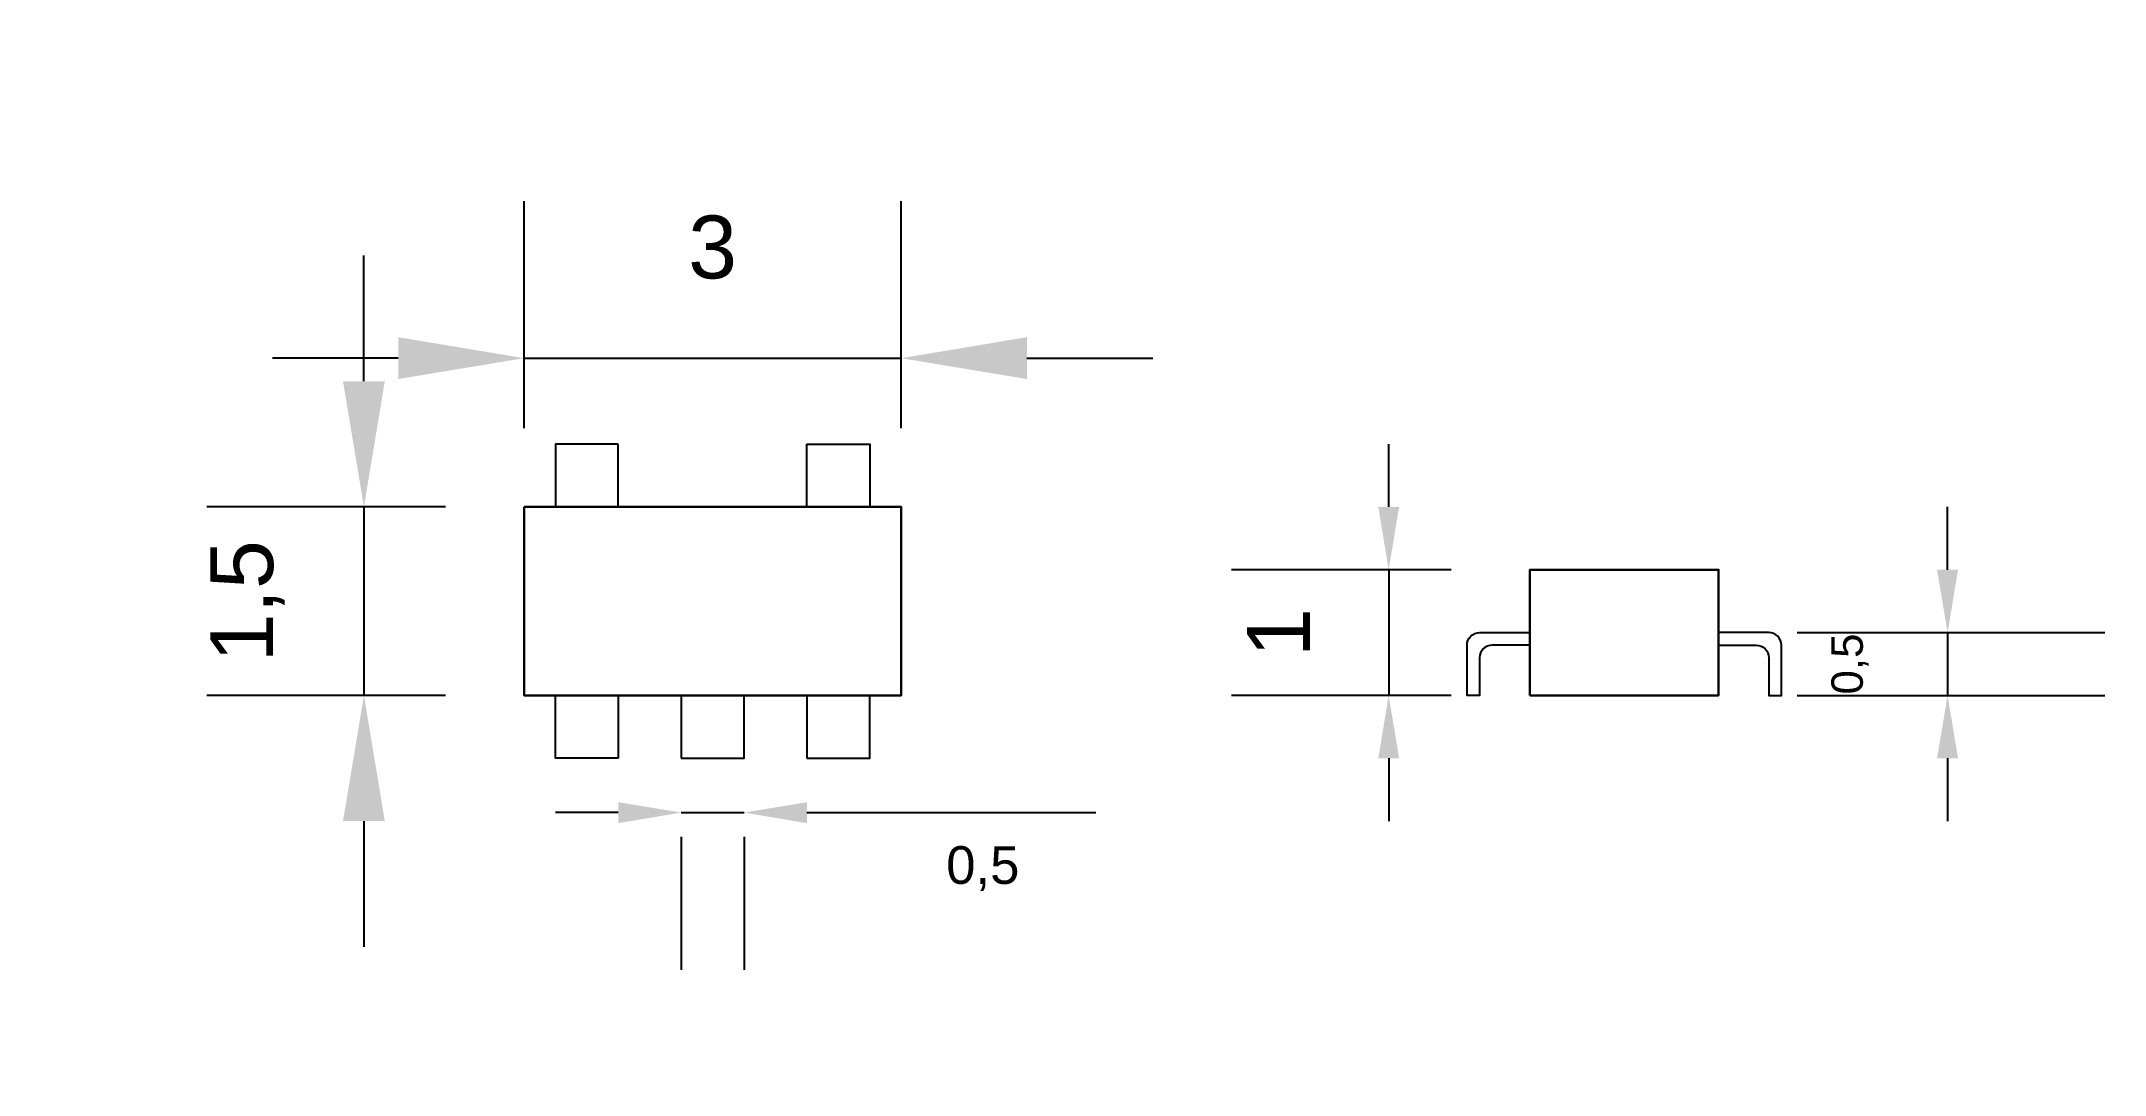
# Model space of a CAD drawing. Header units: millimetres. Extents: x 6.2 to 22.6, y 5.5 to 13.7.
import ezdxf

# ---------------------------------------------------------------- set-up
doc = ezdxf.new("R2010")
doc.units = ezdxf.units.MM
doc.layers.add('ChipNCapacitors', color=105, linetype='Continuous', lineweight=30)
doc.layers.add('CNCPins', color=8, linetype='Continuous')
doc.layers.add('Cote', color=7, linetype='Continuous')
doc.styles.get("Standard").update_dxf_attribs({"font": 'arial.ttf'})
doc.dimstyles.new('ISO-25', dxfattribs={"dimtxt": 2.5, "dimasz": 2.5, "dimexe": 1.25, "dimexo": 0.625, "dimtad": 1, "dimtxsty": 'Standard', "dimcen": 2.5, "dimadec": 0, "dimazin": 0, "dimtfac": 1, "dimtmove": 0, "dimatfit": 3, "dimfxl": 1, "dimarcsym": 0})

# ---------------------------------------------------------------- blocks, each defined once
blk = doc.blocks.new('*D4')
at = {"layer": 'Cote', "color": 0, "lineweight": -2, "transparency": 16777216}
for p, q in [((8.727, 11), (8.727, 12)), ((9.375, 10), (7.477, 10)), ((8.727, 10), (8.727, 8.5)), ((9.375, 8.5), (7.477, 8.5)), ((8.727, 7.5), (8.727, 6.5))]:
    blk.add_line(p, q, dxfattribs=at)
at = {"layer": 'Cote', "color": 0, "transparency": 16777216}
for points in [[(8.56, 11), (8.893, 11), (8.727, 10)], [(8.56, 7.5), (8.893, 7.5), (8.727, 8.5)]]:
    blk.add_solid(points, dxfattribs=at)
at = {"layer": 'Defpoints', "color": 0, "transparency": 16777216}
for p in [(10, 10), (8.727, 8.5), (10, 8.5)]:
    blk.add_point(p, dxfattribs=at)
at = {"layer": 'Cote', "color": 0, "transparency": 16777216, "insert": (7.801, 9.25), "char_height": 2.5, "attachment_point": 5, "rotation": 90}
blk.add_mtext('{\\H0.2x;1,5}', dxfattribs=at)
blk = doc.blocks.new('*D5')
at = {"layer": 'Cote', "color": 0, "lineweight": -2, "transparency": 16777216}
for p, q in [((10, 10.625), (10, 12.433)), ((13, 10.625), (13, 12.433)), ((9, 11.183), (8, 11.183)), ((10, 11.183), (13, 11.183)), ((14, 11.183), (15, 11.183))]:
    blk.add_line(p, q, dxfattribs=at)
at = {"layer": 'Cote', "color": 0, "transparency": 16777216}
for points in [[(9, 11.35), (9, 11.017), (10, 11.183)], [(14, 11.35), (14, 11.017), (13, 11.183)]]:
    blk.add_solid(points, dxfattribs=at)
at = {"layer": 'Defpoints', "color": 0, "transparency": 16777216}
for p in [(13, 11.183), (10, 10), (13, 10)]:
    blk.add_point(p, dxfattribs=at)
at = {"layer": 'Cote', "color": 0, "transparency": 16777216, "insert": (11.5, 12.064), "char_height": 2.5, "attachment_point": 5}
blk.add_mtext('{\\H0.2x;3}', dxfattribs=at)
blk = doc.blocks.new('*D6')
at = {"layer": 'Cote', "color": 0, "lineweight": -2, "transparency": 16777216}
for p, q in [((10.75, 7.568), (10.25, 7.568)), ((11.25, 7.568), (11.75, 7.568)), ((12.25, 7.568), (14.548, 7.568)), ((11.25, 7.375), (11.25, 6.318)), ((11.75, 7.375), (11.75, 6.318))]:
    blk.add_line(p, q, dxfattribs=at)
at = {"layer": 'Cote', "color": 0, "transparency": 16777216}
for points in [[(10.75, 7.651), (10.75, 7.484), (11.25, 7.568)], [(12.25, 7.651), (12.25, 7.484), (11.75, 7.568)]]:
    blk.add_solid(points, dxfattribs=at)
at = {"layer": 'Defpoints', "color": 0, "transparency": 16777216}
for p in [(11.25, 8), (11.75, 8), (11.75, 7.568)]:
    blk.add_point(p, dxfattribs=at)
at = {"layer": 'Cote', "color": 0, "transparency": 16777216, "insert": (13.649, 7.123), "char_height": 2.5, "attachment_point": 5}
blk.add_mtext('{\\H0.12x;0,5}', dxfattribs=at)
blk = doc.blocks.new('*D7')
at = {"layer": 'Cote', "color": 0, "lineweight": -2, "transparency": 16777216}
for p, q in [((16.877, 10), (16.877, 10.5)), ((17.375, 9.5), (15.627, 9.5)), ((16.877, 9.5), (16.877, 8.5)), ((17.375, 8.5), (15.627, 8.5)), ((16.877, 8), (16.877, 7.5))]:
    blk.add_line(p, q, dxfattribs=at)
at = {"layer": 'Cote', "color": 0, "transparency": 16777216}
for points in [[(16.794, 10), (16.96, 10), (16.877, 9.5)], [(16.794, 8), (16.96, 8), (16.877, 8.5)]]:
    blk.add_solid(points, dxfattribs=at)
at = {"layer": 'Defpoints', "color": 0, "transparency": 16777216}
for p in [(18, 9.5), (16.877, 8.5), (18, 8.5)]:
    blk.add_point(p, dxfattribs=at)
at = {"layer": 'Cote', "color": 0, "transparency": 16777216, "insert": (16.001, 9), "char_height": 2.5, "attachment_point": 5, "rotation": 90}
blk.add_mtext('{\\H0.2x;1}', dxfattribs=at)
blk = doc.blocks.new('*D8')
at = {"layer": 'Cote', "color": 0, "lineweight": -2, "transparency": 16777216}
for p, q in [((21.322, 9.5), (21.322, 10)), ((20.125, 9), (22.572, 9)), ((21.322, 9), (21.322, 8.5)), ((20.125, 8.5), (22.572, 8.5)), ((21.322, 8), (21.322, 7.5))]:
    blk.add_line(p, q, dxfattribs=at)
at = {"layer": 'Cote', "color": 0, "transparency": 16777216}
for points in [[(21.238, 9.5), (21.405, 9.5), (21.322, 9)], [(21.238, 8), (21.405, 8), (21.322, 8.5)]]:
    blk.add_solid(points, dxfattribs=at)
at = {"layer": 'Defpoints', "color": 0, "transparency": 16777216}
for p in [(19.5, 9), (19.5, 8.5), (21.322, 8.5)]:
    blk.add_point(p, dxfattribs=at)
at = {"layer": 'Cote', "color": 0, "transparency": 16777216, "insert": (20.546, 8.75), "char_height": 2.5, "attachment_point": 5, "rotation": 90}
blk.add_mtext('{\\H0.1x;0,5}', dxfattribs=at)

msp = doc.modelspace()

# ---------------------------------------------------------------- linework, layer by layer
at = {"layer": 'ChipNCapacitors'}
for points in [[(10, 10), (13, 10), (13, 8.5), (10, 8.5)], [(18, 8.5), (19.5, 8.5), (19.5, 9.5), (18, 9.5)]]:
    msp.add_lwpolyline(points, close=True, dxfattribs=at)
at = {"layer": 'CNCPins'}
for points in [[(10.75, 10.5), (10.25, 10.5), (10.25, 10), (10.75, 10)], [(12.25, 10.5), (12.75, 10.5), (12.75, 10), (12.25, 10)], [(10.75, 8), (10.25, 8), (10.25, 8.5), (10.75, 8.5)], [(11.25, 8), (11.75, 8), (11.75, 8.5), (11.25, 8.5)], [(12.25, 8), (12.75, 8), (12.75, 8.5), (12.25, 8.5)]]:
    msp.add_lwpolyline(points, close=True, dxfattribs=at)
for points in [[(18, 8.9), (17.7, 8.9, 0.414214), (17.6, 8.8), (17.6, 8.5), (17.5, 8.5), (17.5, 8.9, -0.414214), (17.6, 9), (18, 9)], [(19.5, 8.9), (19.8, 8.9, -0.414214), (19.9, 8.8), (19.9, 8.5), (20, 8.5), (20, 8.9, 0.414214), (19.9, 9), (19.5, 9)]]:
    msp.add_lwpolyline(points, format="xyb", close=True, dxfattribs=at)

# ---------------------------------------------------------------- dimensions: what is measured, and where the dimension line sits
at = {"layer": 'Cote'}
for base, p1, p2, text, override, picture, middle in [((13, 11.183), (10, 10), (13, 10), '{\\H0.2x;<>}', {"dimasz": 1}, '*D5', (11.5, 11.183)), ((11.75, 7.568), (11.25, 8), (11.75, 8), '{\\H0.12x;<>}', {"dimasz": 0.5}, '*D6', (13.649, 6.318))]:
    dim = msp.add_linear_dim(base=base, p1=p1, p2=p2, text=text, dimstyle='ISO-25', override=override, dxfattribs=at)
    dim.commit()
    dim.dimension.update_dxf_attribs({"geometry": picture, "text_midpoint": middle, "dimtype": 160})
for base, p1, p2, text, override, picture, middle in [((8.727, 8.5), (10, 10), (10, 8.5), '{\\H0.2x;<>}', {"dimasz": 1}, '*D4', (8.727, 9.25)), ((21.322, 8.5), (19.5, 9), (19.5, 8.5), '{\\H0.1x;<>}', {"dimasz": 0.5}, '*D8', (21.322, 8.75)), ((16.877, 8.5), (18, 9.5), (18, 8.5), '{\\H0.2x;<>}', {"dimasz": 0.5}, '*D7', (16.877, 9))]:
    dim = msp.add_linear_dim(base=base, p1=p1, p2=p2, angle=90, text=text, dimstyle='ISO-25', override=override, dxfattribs=at)
    dim.commit()
    dim.dimension.update_dxf_attribs({"geometry": picture, "text_midpoint": middle, "dimtype": 160})

doc.saveas('drawing.dxf')
